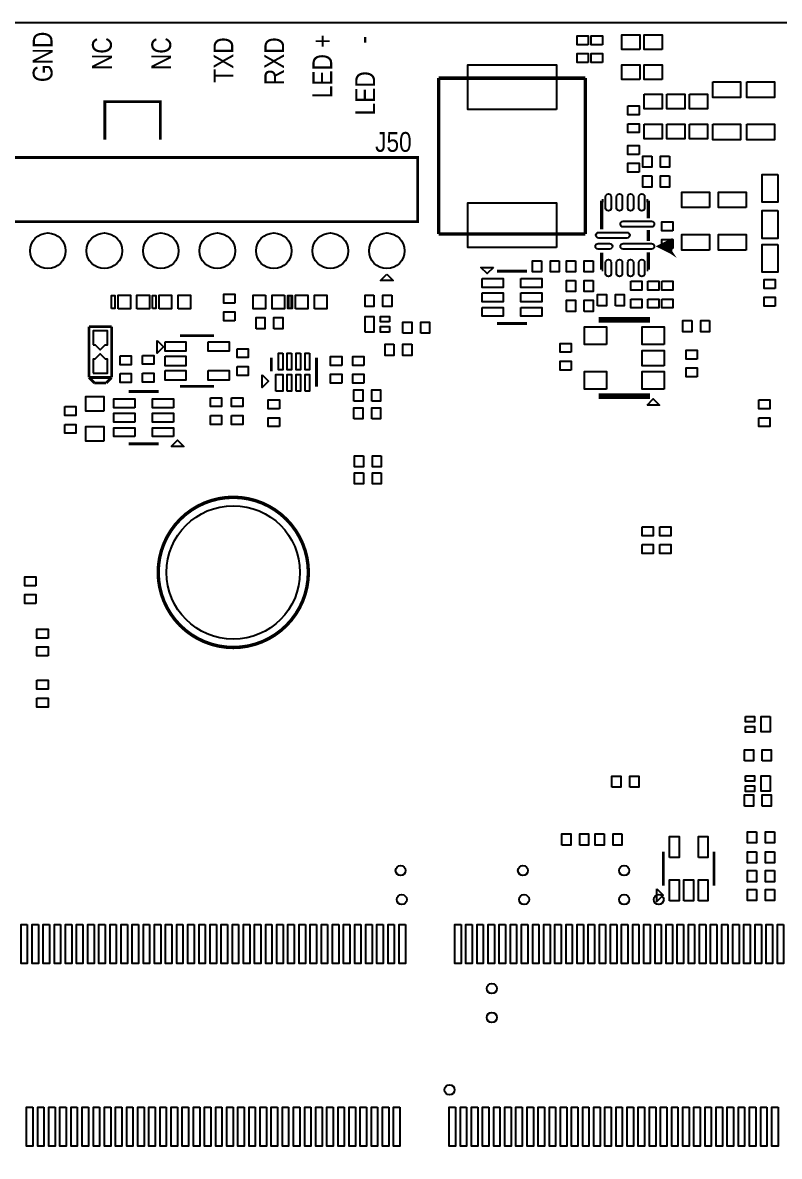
# Model space of a CAD drawing. Extents: x -9 to 101, y -22 to 138.
# Drawn here: x 29.3 to 63.3, y 11.1 to 62 of the extents above; entities that cross this region are included whole.
import ezdxf
from ezdxf.enums import TextEntityAlignment as Align

# ---------------------------------------------------------------- set-up
doc = ezdxf.new("R2010")
doc.units = 0
for name, color, linetype in [('BG_OUTLINE', 2, 'CONTINUOUS'), ('BG_SILKSCREEN_TOP', 1, 'CONTINUOUS'), ('PG_SILKSCREEN_TOP', 3, 'CONTINUOUS'), ('PIN_TOP', 4, 'CONTINUOUS'), ('RD_SILKSCREEN_TOP', 5, 'CONTINUOUS')]:
    doc.layers.add(name, color=color, linetype=linetype)

msp = doc.modelspace()

# ---------------------------------------------------------------- linework, layer by layer
at = {"layer": 'BG_OUTLINE'}
msp.add_lwpolyline([(95.99991, 61.399903, 0.414355), (95.400012, 62.000105), (-3.399892, 62.000105, 0.414346), (-4.000094, 61.399903), (-4.000094, -16.400094, 0.414234), (-3.399892, -16.999991), (95.400012, -16.999991, 0.414211), (95.99991, -16.400094)], format="xyb", close=True, dxfattribs=at)
at = {"layer": 'PG_SILKSCREEN_TOP'}
for points, const_width in [([(48.008032, 59.50712), (54.607968, 59.50712)], 0.1524), ([(48.008032, 52.50688), (48.008032, 59.50712)], 0.1524), ([(54.607968, 59.50712), (54.607968, 52.50688)], 0.1524), ([(35.499904, 56.749899), (35.499904, 58.449896), (33.000112, 58.449896), (33.000112, 56.749899)], 0.127), ([(55.42501, 54.00101), (55.337989, 54.00101)], 0.1524), ([(55.337989, 54.00101), (55.337989, 52.711198)], 0.1524), ([(57.438011, 54.00101), (57.346698, 54.00101)], 0.1524), ([(57.438011, 54.00101), (57.438011, 53.202992)], 0.1524), ([(54.607968, 52.50688), (48.008032, 52.50688)], 0.1524), ([(57.438011, 52.679295), (57.438011, 52.196594)], 0.1524), ([(58.438009, 51.700989), (58.438009, 52.200988), (57.93801, 51.951001), (58.438009, 51.700989), (58.338009, 52.100988), (58.138009, 51.900988), (58.438009, 51.700989), (58.238009, 52.000988)], 0.1524), ([(55.337989, 51.668401), (55.337989, 50.90099)], 0.1524), ([(57.438011, 51.677494), (57.438011, 50.90099)], 0.1524), ([(55.411599, 50.90099), (55.337989, 50.90099)], 0.1524), ([(57.438011, 50.90099), (57.360591, 50.90099)], 0.1524), ([(51.983107, 50.832004), (50.633097, 50.832004)], 0.129997), ([(32.291909, 48.343007), (32.291909, 46.057007)], 0.127), ([(33.307909, 48.343007), (32.291909, 48.343007)], 0.127), ([(33.307909, 46.057007), (33.307909, 48.343007)], 0.127), ([(50.633097, 48.481996), (51.983107, 48.481996)], 0.129997), ([(55.20149, 48.64481), (57.51129, 48.64481)], 0.254), ([(36.385906, 47.937903), (37.913996, 47.937903)], 0.127), ([(40.484908, 46.950097), (40.484908, 46.330108)], 0.124993), ([(42.514901, 45.650099), (42.514901, 46.950097)], 0.124993), ([(32.529907, 45.810119), (32.289902, 46.049895)], 0.127), ([(32.291909, 46.057007), (33.307909, 46.057007)], 0.127), ([(33.060005, 45.810119), (32.529907, 45.810119)], 0.127), ([(33.30001, 46.049895), (33.060005, 45.810119)], 0.127), ([(35.424999, 45.425106), (34.074989, 45.425106)], 0.129997), ([(37.913996, 45.662088), (36.385906, 45.662088)], 0.127), ([(55.20149, 45.216801), (57.51129, 45.216801)], 0.254), ([(34.074989, 43.075098), (35.424999, 43.075098)], 0.129997), ([(58.112, 23.224211), (58.112, 24.7523)], 0.127), ([(60.38789, 24.7523), (60.38789, 23.224211)], 0.127)]:
    msp.add_lwpolyline(points, dxfattribs=dict(at, const_width=const_width))
at = {"layer": 'PG_SILKSCREEN_TOP', "const_width": 0.129997}
msp.add_lwpolyline([(47.065108, 53.060092), (16.354908, 53.060092), (16.354908, 55.939893), (47.065108, 55.939893)], close=True, dxfattribs=at)
at = {"layer": 'PG_SILKSCREEN_TOP'}
for points in [[(50.469013, 51.006019), (50.186107, 50.723013), (49.903101, 51.006019)], [(45.679995, 50.695098), (45.963002, 50.412091), (45.39709, 50.412091)], [(33.295006, 49.157103), (33.295006, 49.743106), (33.445094, 49.743106), (33.445094, 49.157103)], [(35.145091, 49.157103), (35.145091, 49.743106), (35.295002, 49.743106), (35.295002, 49.157103)], [(41.380004, 49.743106), (41.380004, 49.157204), (41.230118, 49.157204), (41.230118, 49.743106)], [(41.270098, 49.157103), (41.270098, 49.743106), (41.419907, 49.743106), (41.419907, 49.157103)], [(35.35901, 47.722993), (35.64189, 47.440088), (35.35901, 47.157107)], [(40.078, 46.173111), (40.361006, 45.889901), (40.078, 45.606894)], [(57.375044, 44.816497), (57.658051, 45.099503), (57.940956, 44.816497)], [(35.988904, 42.951095), (36.272089, 43.234102), (36.555096, 42.951095)], [(57.818909, 23.076103), (58.10189, 22.793198), (57.818909, 22.510191)]]:
    msp.add_lwpolyline(points, close=True, dxfattribs=at)
at = {"layer": 'PG_SILKSCREEN_TOP', "const_width": 0.1524}
msp.add_lwpolyline([(42.150995, 37.300103, 1), (35.400996, 37.300103, 1)], format="xyb", close=True, dxfattribs=at)
at = {"layer": 'PIN_TOP'}
for points in [[(54.73305, 61.0076), (54.23295, 61.0076), (54.23295, 61.407599), (54.73305, 61.407599)], [(55.36805, 61.0076), (54.86795, 61.0076), (54.86795, 61.407599), (55.36805, 61.407599)], [(57.047003, 60.801898), (56.236997, 60.801898), (56.236997, 61.451909), (57.047003, 61.451909)], [(58.063003, 60.801898), (57.252997, 60.801898), (57.252997, 61.451909), (58.063003, 61.451909)], [(53.3019, 58.10377), (49.3141, 58.10377), (49.3141, 60.11037), (53.3019, 60.11037)], [(54.73305, 60.207601), (54.23295, 60.207601), (54.23295, 60.6076), (54.73305, 60.6076)], [(55.36805, 60.207601), (54.86795, 60.207601), (54.86795, 60.6076), (55.36805, 60.6076)], [(57.047003, 59.452091), (56.236997, 59.452091), (56.236997, 60.102102), (57.047003, 60.102102)], [(58.063003, 59.452091), (57.252997, 59.452091), (57.252997, 60.102102), (58.063003, 60.102102)], [(60.335046, 59.340991), (61.584954, 59.340991), (61.584954, 58.640993), (60.335046, 58.640993)], [(61.858893, 59.340991), (63.108802, 59.340991), (63.108802, 58.640993), (61.858893, 58.640993)], [(57.252997, 58.784909), (58.063003, 58.784909), (58.063003, 58.134898), (57.252997, 58.134898)], [(58.268997, 58.784909), (59.079003, 58.784909), (59.079003, 58.134898), (58.268997, 58.134898)], [(59.284997, 58.784909), (60.095003, 58.784909), (60.095003, 58.134898), (59.284997, 58.134898)], [(56.51895, 58.257999), (57.01905, 58.257999), (57.01905, 57.858), (56.51895, 57.858)], [(56.51895, 57.458), (57.01905, 57.458), (57.01905, 57.058001), (56.51895, 57.058001)], [(57.252997, 57.435102), (58.063003, 57.435102), (58.063003, 56.785091), (57.252997, 56.785091)], [(58.268997, 57.435102), (59.079003, 57.435102), (59.079003, 56.785091), (58.268997, 56.785091)], [(59.284997, 57.435102), (60.095003, 57.435102), (60.095003, 56.785091), (59.284997, 56.785091)], [(60.335046, 57.437007), (61.584954, 57.437007), (61.584954, 56.737009), (60.335046, 56.737009)], [(61.858893, 57.437007), (63.108802, 57.437007), (63.108802, 56.737009), (61.858893, 56.737009)], [(57.01905, 56.08), (56.51895, 56.08), (56.51895, 56.479999), (57.01905, 56.479999)], [(57.01905, 55.280001), (56.51895, 55.280001), (56.51895, 55.68), (57.01905, 55.68)], [(57.585127, 56.003279), (57.585127, 55.503178), (57.185128, 55.503178), (57.185128, 56.003279)], [(58.385126, 56.003279), (58.385126, 55.503178), (57.985127, 55.503178), (57.985127, 56.003279)], [(57.585, 55.11405), (57.585, 54.61395), (57.185001, 54.61395), (57.185001, 55.11405)], [(58.384999, 55.11405), (58.384999, 54.61395), (57.985, 54.61395), (57.985, 55.11405)], [(63.253607, 55.184154), (63.253607, 53.934246), (62.553609, 53.934246), (62.553609, 55.184154)], [(60.187954, 53.687993), (58.938046, 53.687993), (58.938046, 54.387991), (60.187954, 54.387991)], [(61.838954, 53.687993), (60.589046, 53.687993), (60.589046, 54.387991), (61.838954, 54.387991)], [(53.3019, 51.90363), (49.3141, 51.90363), (49.3141, 53.91023), (53.3019, 53.91023)], [(63.253607, 53.558554), (63.253607, 52.308646), (62.553609, 52.308646), (62.553609, 53.558554)], [(58.54305, 52.651), (58.04295, 52.651), (58.04295, 53.050999), (58.54305, 53.050999)], [(60.187954, 51.784009), (58.938046, 51.784009), (58.938046, 52.484007), (60.187954, 52.484007)], [(61.838954, 51.784009), (60.589046, 51.784009), (60.589046, 52.484007), (61.838954, 52.484007)], [(58.54305, 51.851001), (58.04295, 51.851001), (58.04295, 52.251), (58.54305, 52.251)], [(63.253607, 52.034554), (63.253607, 50.784646), (62.553609, 50.784646), (62.553609, 52.034554)], [(52.632, 51.30405), (52.632, 50.80395), (52.232001, 50.80395), (52.232001, 51.30405)], [(53.431999, 51.30405), (53.431999, 50.80395), (53.032, 50.80395), (53.032, 51.30405)], [(54.156, 51.30405), (54.156, 50.80395), (53.756001, 50.80395), (53.756001, 51.30405)], [(54.955999, 51.30405), (54.955999, 50.80395), (54.556, 50.80395), (54.556, 51.30405)], [(49.963095, 50.507011), (50.913106, 50.507011), (50.913106, 50.107012), (49.963095, 50.107012)], [(51.702894, 50.507011), (52.652905, 50.507011), (52.652905, 50.107012), (51.702894, 50.107012)], [(63.140603, 50.060301), (62.640502, 50.060301), (62.640502, 50.4603), (63.140603, 50.4603)], [(54.156, 50.41505), (54.156, 49.91495), (53.756001, 49.91495), (53.756001, 50.41505)], [(54.955999, 50.41505), (54.955999, 49.91495), (54.556, 49.91495), (54.556, 50.41505)], [(56.64595, 50.383999), (57.14605, 50.383999), (57.14605, 49.984), (56.64595, 49.984)], [(57.40795, 50.383999), (57.90805, 50.383999), (57.90805, 49.984), (57.40795, 49.984)], [(58.04295, 50.383999), (58.54305, 50.383999), (58.54305, 49.984), (58.04295, 49.984)], [(33.595056, 49.144936), (33.595056, 49.755044), (34.155151, 49.755044), (34.155151, 49.144936)], [(34.444838, 49.144936), (34.444838, 49.755044), (35.004934, 49.755044), (35.004934, 49.144936)], [(35.444938, 49.144936), (35.444938, 49.755044), (36.005033, 49.755044), (36.005033, 49.144936)], [(36.29472, 49.144936), (36.29472, 49.755044), (36.854816, 49.755044), (36.854816, 49.144936)], [(38.850049, 49.400003), (38.349949, 49.400003), (38.349949, 49.800002), (38.850049, 49.800002)], [(40.230158, 49.755044), (40.230158, 49.144936), (39.670063, 49.144936), (39.670063, 49.755044)], [(41.079941, 49.755044), (41.079941, 49.144936), (40.519845, 49.144936), (40.519845, 49.755044)], [(41.569945, 49.144936), (41.569945, 49.755044), (42.13004, 49.755044), (42.13004, 49.144936)], [(42.419727, 49.144936), (42.419727, 49.755044), (42.979823, 49.755044), (42.979823, 49.144936)], [(45.100011, 49.750053), (45.100011, 49.249952), (44.700012, 49.249952), (44.700012, 49.750053)], [(45.90001, 49.750053), (45.90001, 49.249952), (45.500011, 49.249952), (45.500011, 49.750053)], [(49.963095, 49.857), (50.913106, 49.857), (50.913106, 49.457), (49.963095, 49.457)], [(51.702894, 49.857), (52.652905, 49.857), (52.652905, 49.457), (51.702894, 49.457)], [(53.756001, 49.025937), (53.756001, 49.526038), (54.156, 49.526038), (54.156, 49.025937)], [(54.556, 49.025937), (54.556, 49.526038), (54.955999, 49.526038), (54.955999, 49.025937)], [(55.153001, 49.279937), (55.153001, 49.780038), (55.553, 49.780038), (55.553, 49.279937)], [(55.953, 49.279937), (55.953, 49.780038), (56.352999, 49.780038), (56.352999, 49.279937)], [(56.64595, 49.584), (57.14605, 49.584), (57.14605, 49.184001), (56.64595, 49.184001)], [(57.40795, 49.584), (57.90805, 49.584), (57.90805, 49.184001), (57.40795, 49.184001)], [(58.04295, 49.584), (58.54305, 49.584), (58.54305, 49.184001), (58.04295, 49.184001)], [(63.140603, 49.260303), (62.640502, 49.260303), (62.640502, 49.660302), (63.140603, 49.660302)], [(38.850049, 48.600004), (38.349949, 48.600004), (38.349949, 49.000004), (38.850049, 49.000004)], [(49.963095, 49.206988), (50.913106, 49.206988), (50.913106, 48.806989), (49.963095, 48.806989)], [(51.702894, 49.206988), (52.652905, 49.206988), (52.652905, 48.806989), (51.702894, 48.806989)], [(39.800098, 48.249942), (39.800098, 48.750042), (40.200097, 48.750042), (40.200097, 48.249942)], [(40.600097, 48.249942), (40.600097, 48.750042), (41.000096, 48.750042), (41.000096, 48.249942)], [(44.699987, 48.09998), (44.699987, 48.799979), (45.099986, 48.799979), (45.099986, 48.09998)], [(45.80001, 48.552138), (45.400011, 48.552138), (45.400011, 48.802049), (45.80001, 48.802049)], [(46.400009, 48.050044), (46.400009, 48.550144), (46.800008, 48.550144), (46.800008, 48.050044)], [(47.200007, 48.050044), (47.200007, 48.550144), (47.600006, 48.550144), (47.600006, 48.050044)], [(59.3884, 48.61165), (59.3884, 48.11155), (58.988401, 48.11155), (58.988401, 48.61165)], [(60.188399, 48.61165), (60.188399, 48.11155), (59.7884, 48.11155), (59.7884, 48.61165)], [(32.47992, 47.520987), (32.56882, 47.520987), (32.572808, 47.520987), (32.795921, 47.298), (33.019924, 47.520987), (33.048829, 47.520987), (33.116926, 47.520987), (33.116926, 48.157994), (32.47992, 48.157994)], [(45.80001, 48.097935), (45.400011, 48.097935), (45.400011, 48.347846), (45.80001, 48.347846)], [(55.561509, 47.538843), (54.561511, 47.538843), (54.561511, 48.328732), (55.561509, 48.328732)], [(58.151293, 47.538843), (57.151295, 47.538843), (57.151295, 48.328732), (58.151293, 48.328732)], [(35.709835, 47.665018), (36.649939, 47.665018), (36.649939, 47.235021), (35.709835, 47.235021)], [(37.649836, 47.665018), (38.589941, 47.665018), (38.589941, 47.235021), (37.649836, 47.235021)], [(45.999908, 47.550159), (45.999908, 47.050058), (45.599909, 47.050058), (45.599909, 47.550159)], [(46.799906, 47.550159), (46.799906, 47.050058), (46.399907, 47.050058), (46.399907, 47.550159)], [(53.97105, 47.19), (53.47095, 47.19), (53.47095, 47.589999), (53.97105, 47.589999)], [(32.480885, 46.249006), (33.116901, 46.249006), (33.116901, 46.883015), (33.032802, 46.883015), (33.028001, 46.883015), (32.792797, 47.118219), (32.557898, 46.883015), (32.553783, 46.883015), (32.480885, 46.883015)], [(33.68435, 47.031199), (34.18445, 47.031199), (34.18445, 46.6312), (33.68435, 46.6312)], [(34.699943, 47.049995), (35.200044, 47.049995), (35.200044, 46.649996), (34.699943, 46.649996)], [(35.709835, 47.015006), (36.649939, 47.015006), (36.649939, 46.58501), (35.709835, 46.58501)], [(38.949948, 47.349893), (39.450048, 47.349893), (39.450048, 46.949893), (38.949948, 46.949893)], [(40.998038, 47.153157), (40.998038, 46.403069), (40.80195, 46.403069), (40.80195, 47.153157)], [(41.398038, 47.153157), (41.398038, 46.403069), (41.20195, 46.403069), (41.20195, 47.153157)], [(41.797834, 47.153157), (41.797834, 46.403069), (41.601746, 46.403069), (41.601746, 47.153157)], [(42.197833, 47.153157), (42.197833, 46.403069), (42.001745, 46.403069), (42.001745, 47.153157)], [(43.650141, 46.599907), (43.150041, 46.599907), (43.150041, 46.999906), (43.650141, 46.999906)], [(44.650139, 46.599907), (44.150039, 46.599907), (44.150039, 46.999906), (44.650139, 46.999906)], [(58.14634, 46.585746), (57.156248, 46.585746), (57.156248, 47.275839), (58.14634, 47.275839)], [(59.63525, 46.8852), (59.13515, 46.8852), (59.13515, 47.285199), (59.63525, 47.285199)], [(35.709835, 46.364995), (36.649939, 46.364995), (36.649939, 45.934998), (35.709835, 45.934998)], [(37.649836, 46.364995), (38.589941, 46.364995), (38.589941, 45.934998), (37.649836, 45.934998)], [(38.949948, 46.549894), (39.450048, 46.549894), (39.450048, 46.149895), (38.949948, 46.149895)], [(53.97105, 46.390001), (53.47095, 46.390001), (53.47095, 46.79), (53.97105, 46.79)], [(59.63525, 46.085201), (59.13515, 46.085201), (59.13515, 46.4852), (59.63525, 46.4852)], [(33.68435, 46.2312), (34.18445, 46.2312), (34.18445, 45.831201), (33.68435, 45.831201)], [(34.699943, 46.249996), (35.200044, 46.249996), (35.200044, 45.849997), (34.699943, 45.849997)], [(40.689733, 45.447052), (40.689733, 46.197139), (40.997835, 46.197139), (40.997835, 45.447052)], [(41.20195, 45.447052), (41.20195, 46.197139), (41.398038, 46.197139), (41.398038, 45.447052)], [(41.601746, 45.447052), (41.601746, 46.197139), (41.797834, 46.197139), (41.797834, 45.447052)], [(42.001745, 45.447052), (42.001745, 46.197139), (42.197833, 46.197139), (42.197833, 45.447052)], [(43.650141, 45.799908), (43.150041, 45.799908), (43.150041, 46.199908), (43.650141, 46.199908)], [(44.650139, 45.799908), (44.150039, 45.799908), (44.150039, 46.199908), (44.650139, 46.199908)], [(55.561509, 45.532853), (54.561511, 45.532853), (54.561511, 46.322742), (55.561509, 46.322742)], [(58.151293, 45.532853), (57.151295, 45.532853), (57.151295, 46.322742), (58.151293, 46.322742)], [(44.199912, 45.000037), (44.199912, 45.500138), (44.599911, 45.500138), (44.599911, 45.000037)], [(44.99991, 45.000037), (44.99991, 45.500138), (45.399909, 45.500138), (45.399909, 45.000037)], [(32.955001, 44.549885), (32.144995, 44.549885), (32.144995, 45.199897), (32.955001, 45.199897)], [(34.354999, 44.700114), (33.404988, 44.700114), (33.404988, 45.100113), (34.354999, 45.100113)], [(36.094797, 44.700114), (35.144786, 44.700114), (35.144786, 45.100113), (36.094797, 45.100113)], [(37.750051, 45.149999), (38.250152, 45.149999), (38.250152, 44.749999), (37.750051, 44.749999)], [(38.699961, 45.149999), (39.200061, 45.149999), (39.200061, 44.749999), (38.699961, 44.749999)], [(40.850045, 44.65), (40.349945, 44.65), (40.349945, 45.049999), (40.850045, 45.049999)], [(62.399939, 45.049999), (62.900039, 45.049999), (62.900039, 44.65), (62.399939, 44.65)], [(31.199849, 44.749999), (31.699949, 44.749999), (31.699949, 44.35), (31.199849, 44.35)], [(34.354999, 44.050102), (33.404988, 44.050102), (33.404988, 44.450102), (34.354999, 44.450102)], [(36.094797, 44.050102), (35.144786, 44.050102), (35.144786, 44.450102), (36.094797, 44.450102)], [(37.750051, 44.35), (38.250152, 44.35), (38.250152, 43.950001), (37.750051, 43.950001)], [(38.699961, 44.35), (39.200061, 44.35), (39.200061, 43.950001), (38.699961, 43.950001)], [(44.199912, 44.199937), (44.199912, 44.700038), (44.599911, 44.700038), (44.599911, 44.199937)], [(44.99991, 44.199937), (44.99991, 44.700038), (45.399909, 44.700038), (45.399909, 44.199937)], [(31.199849, 43.950001), (31.699949, 43.950001), (31.699949, 43.550002), (31.199849, 43.550002)], [(32.955001, 43.200079), (32.144995, 43.200079), (32.144995, 43.85009), (32.955001, 43.85009)], [(40.850045, 43.850001), (40.349945, 43.850001), (40.349945, 44.25), (40.850045, 44.25)], [(62.399939, 44.25), (62.900039, 44.25), (62.900039, 43.850001), (62.399939, 43.850001)], [(34.354999, 43.400091), (33.404988, 43.400091), (33.404988, 43.80009), (34.354999, 43.80009)], [(36.094797, 43.400091), (35.144786, 43.400091), (35.144786, 43.80009), (36.094797, 43.80009)], [(44.631051, 42.541203), (44.631051, 42.041102), (44.231052, 42.041102), (44.231052, 42.541203)], [(45.43105, 42.541203), (45.43105, 42.041102), (45.03105, 42.041102), (45.03105, 42.541203)], [(44.63095, 41.778898), (44.63095, 41.278797), (44.23095, 41.278797), (44.23095, 41.778898)], [(45.430948, 41.778898), (45.430948, 41.278797), (45.030949, 41.278797), (45.030949, 41.778898)], [(57.150038, 39.35001), (57.650139, 39.35001), (57.650139, 38.950011), (57.150038, 38.950011)], [(57.949859, 39.35001), (58.449959, 39.35001), (58.449959, 38.950011), (57.949859, 38.950011)], [(57.150038, 38.550012), (57.650139, 38.550012), (57.650139, 38.150013), (57.150038, 38.150013)], [(57.949859, 38.550012), (58.449959, 38.550012), (58.449959, 38.150013), (57.949859, 38.150013)], [(29.900156, 36.700003), (29.400056, 36.700003), (29.400056, 37.100002), (29.900156, 37.100002)], [(29.900156, 35.900004), (29.400056, 35.900004), (29.400056, 36.300004), (29.900156, 36.300004)], [(30.450041, 34.349995), (29.94994, 34.349995), (29.94994, 34.749994), (30.450041, 34.749994)], [(30.450041, 33.549996), (29.94994, 33.549996), (29.94994, 33.949996), (30.450041, 33.949996)], [(29.94994, 32.449999), (30.450041, 32.449999), (30.450041, 32.049999), (29.94994, 32.049999)], [(29.94994, 31.65), (30.450041, 31.65), (30.450041, 31.250001), (29.94994, 31.250001)], [(61.807166, 30.832107), (62.207165, 30.832107), (62.207165, 30.582197), (61.807166, 30.582197)], [(62.907189, 30.83005), (62.907189, 30.130052), (62.50719, 30.130052), (62.50719, 30.83005)], [(61.807166, 30.377905), (62.207165, 30.377905), (62.207165, 30.127994), (61.807166, 30.127994)], [(61.757052, 28.832886), (61.757052, 29.332987), (62.157051, 29.332987), (62.157051, 28.832886)], [(62.55705, 28.832886), (62.55705, 29.332987), (62.95705, 29.332987), (62.95705, 28.832886)], [(55.800092, 27.650034), (55.800092, 28.150134), (56.200091, 28.150134), (56.200091, 27.650034)], [(56.60009, 27.650034), (56.60009, 28.150134), (57.000089, 28.150134), (57.000089, 27.650034)], [(61.806836, 28.165006), (62.206835, 28.165006), (62.206835, 27.915095), (61.806836, 27.915095)], [(62.906859, 28.162948), (62.906859, 27.46295), (62.50686, 27.46295), (62.50686, 28.162948)], [(61.806836, 27.710803), (62.206835, 27.710803), (62.206835, 27.460893), (61.806836, 27.460893)], [(61.756874, 26.800886), (61.756874, 27.300987), (62.156873, 27.300987), (62.156873, 26.800886)], [(62.556873, 26.800886), (62.556873, 27.300987), (62.956872, 27.300987), (62.956872, 26.800886)], [(53.549906, 25.049836), (53.549906, 25.549936), (53.949905, 25.549936), (53.949905, 25.049836)], [(54.349904, 25.049836), (54.349904, 25.549936), (54.749903, 25.549936), (54.749903, 25.049836)], [(55.450003, 25.549949), (55.450003, 25.049848), (55.050004, 25.049848), (55.050004, 25.549949)], [(56.250002, 25.549949), (56.250002, 25.049848), (55.850003, 25.049848), (55.850003, 25.549949)], [(62.299901, 25.65005), (62.299901, 25.14995), (61.899902, 25.14995), (61.899902, 25.65005)], [(63.099899, 25.65005), (63.099899, 25.14995), (62.6999, 25.14995), (62.6999, 25.65005)], [(58.384973, 24.48814), (58.384973, 25.428245), (58.81497, 25.428245), (58.81497, 24.48814)], [(59.684996, 24.48814), (59.684996, 25.428245), (60.114993, 25.428245), (60.114993, 24.48814)], [(62.299901, 24.750052), (62.299901, 24.249951), (61.899902, 24.249951), (61.899902, 24.750052)], [(63.099899, 24.750052), (63.099899, 24.249951), (62.6999, 24.249951), (62.6999, 24.750052)], [(58.384973, 22.548139), (58.384973, 23.488244), (58.81497, 23.488244), (58.81497, 22.548139)], [(59.034985, 22.548139), (59.034985, 23.488244), (59.464981, 23.488244), (59.464981, 22.548139)], [(59.684996, 22.548139), (59.684996, 23.488244), (60.114993, 23.488244), (60.114993, 22.548139)], [(62.299901, 23.899939), (62.299901, 23.399839), (61.899902, 23.399839), (61.899902, 23.899939)], [(63.099899, 23.899939), (63.099899, 23.399839), (62.6999, 23.399839), (62.6999, 23.899939)], [(62.299901, 23.050055), (62.299901, 22.549955), (61.899902, 22.549955), (61.899902, 23.050055)], [(63.099899, 23.050055), (63.099899, 22.549955), (62.6999, 22.549955), (62.6999, 23.050055)], [(29.514952, 21.474938), (29.514952, 19.724827), (29.235044, 19.724827), (29.235044, 21.474938)], [(30.015155, 21.474938), (30.015155, 19.724827), (29.735247, 19.724827), (29.735247, 21.474938)], [(30.51495, 21.474938), (30.51495, 19.724827), (30.235042, 19.724827), (30.235042, 21.474938)], [(31.015153, 21.474938), (31.015153, 19.724827), (30.735245, 19.724827), (30.735245, 21.474938)], [(31.514948, 21.474938), (31.514948, 19.724827), (31.23504, 19.724827), (31.23504, 21.474938)], [(32.015151, 21.474938), (32.015151, 19.724827), (31.735243, 19.724827), (31.735243, 21.474938)], [(32.514946, 21.474938), (32.514946, 19.724827), (32.235038, 19.724827), (32.235038, 21.474938)], [(33.015149, 21.474938), (33.015149, 19.724827), (32.735241, 19.724827), (32.735241, 21.474938)], [(33.514944, 21.474938), (33.514944, 19.724827), (33.235036, 19.724827), (33.235036, 21.474938)], [(34.015147, 21.474938), (34.015147, 19.724827), (33.735239, 19.724827), (33.735239, 21.474938)], [(34.514942, 21.474938), (34.514942, 19.724827), (34.235034, 19.724827), (34.235034, 21.474938)], [(35.015043, 21.474938), (35.015043, 19.724827), (34.735135, 19.724827), (34.735135, 21.474938)], [(35.51494, 21.474938), (35.51494, 19.724827), (35.235032, 19.724827), (35.235032, 21.474938)], [(36.015041, 21.474938), (36.015041, 19.724827), (35.735133, 19.724827), (35.735133, 21.474938)], [(36.514938, 21.474938), (36.514938, 19.724827), (36.23503, 19.724827), (36.23503, 21.474938)], [(37.015039, 21.474938), (37.015039, 19.724827), (36.735131, 19.724827), (36.735131, 21.474938)], [(37.514936, 21.474938), (37.514936, 19.724827), (37.235028, 19.724827), (37.235028, 21.474938)], [(38.015037, 21.474938), (38.015037, 19.724827), (37.735129, 19.724827), (37.735129, 21.474938)], [(38.514934, 21.474938), (38.514934, 19.724827), (38.235026, 19.724827), (38.235026, 21.474938)], [(39.015035, 21.474938), (39.015035, 19.724827), (38.735127, 19.724827), (38.735127, 21.474938)], [(39.514932, 21.474938), (39.514932, 19.724827), (39.235024, 19.724827), (39.235024, 21.474938)], [(40.015033, 21.474938), (40.015033, 19.724827), (39.735125, 19.724827), (39.735125, 21.474938)], [(40.514956, 21.474938), (40.514956, 19.724827), (40.235048, 19.724827), (40.235048, 21.474938)], [(41.015056, 21.474938), (41.015056, 19.724827), (40.735148, 19.724827), (40.735148, 21.474938)], [(41.514954, 21.474938), (41.514954, 19.724827), (41.235046, 19.724827), (41.235046, 21.474938)], [(42.015054, 21.474938), (42.015054, 19.724827), (41.735146, 19.724827), (41.735146, 21.474938)], [(42.514952, 21.474938), (42.514952, 19.724827), (42.235044, 19.724827), (42.235044, 21.474938)], [(43.015052, 21.474938), (43.015052, 19.724827), (42.735144, 19.724827), (42.735144, 21.474938)], [(43.51495, 21.474938), (43.51495, 19.724827), (43.235042, 19.724827), (43.235042, 21.474938)], [(44.01505, 21.474938), (44.01505, 19.724827), (43.735142, 19.724827), (43.735142, 21.474938)], [(44.514948, 21.474938), (44.514948, 19.724827), (44.23504, 19.724827), (44.23504, 21.474938)], [(45.015048, 21.474938), (45.015048, 19.724827), (44.73514, 19.724827), (44.73514, 21.474938)], [(45.514946, 21.474938), (45.514946, 19.724827), (45.235038, 19.724827), (45.235038, 21.474938)], [(46.015046, 21.474938), (46.015046, 19.724827), (45.735138, 19.724827), (45.735138, 21.474938)], [(46.514944, 21.474938), (46.514944, 19.724827), (46.235036, 19.724827), (46.235036, 21.474938)], [(49.01504, 21.474938), (49.01504, 19.724827), (48.735132, 19.724827), (48.735132, 21.474938)], [(49.514938, 21.474938), (49.514938, 19.724827), (49.23503, 19.724827), (49.23503, 21.474938)], [(50.015038, 21.474938), (50.015038, 19.724827), (49.73513, 19.724827), (49.73513, 21.474938)], [(50.514936, 21.474938), (50.514936, 19.724827), (50.235028, 19.724827), (50.235028, 21.474938)], [(51.015036, 21.474938), (51.015036, 19.724827), (50.735128, 19.724827), (50.735128, 21.474938)], [(51.514934, 21.474938), (51.514934, 19.724827), (51.235026, 19.724827), (51.235026, 21.474938)], [(52.015034, 21.474938), (52.015034, 19.724827), (51.735126, 19.724827), (51.735126, 21.474938)], [(52.514932, 21.474938), (52.514932, 19.724827), (52.235024, 19.724827), (52.235024, 21.474938)], [(53.015032, 21.474938), (53.015032, 19.724827), (52.735124, 19.724827), (52.735124, 21.474938)], [(53.514955, 21.474938), (53.514955, 19.724827), (53.235047, 19.724827), (53.235047, 21.474938)], [(54.015056, 21.474938), (54.015056, 19.724827), (53.735148, 19.724827), (53.735148, 21.474938)], [(54.514953, 21.474938), (54.514953, 19.724827), (54.235045, 19.724827), (54.235045, 21.474938)], [(55.015054, 21.474938), (55.015054, 19.724827), (54.735146, 19.724827), (54.735146, 21.474938)], [(55.514951, 21.474938), (55.514951, 19.724827), (55.235043, 19.724827), (55.235043, 21.474938)], [(56.015052, 21.474938), (56.015052, 19.724827), (55.735144, 19.724827), (55.735144, 21.474938)], [(56.514949, 21.474938), (56.514949, 19.724827), (56.235041, 19.724827), (56.235041, 21.474938)], [(57.01505, 21.474938), (57.01505, 19.724827), (56.735142, 19.724827), (56.735142, 21.474938)], [(57.514947, 21.474938), (57.514947, 19.724827), (57.235039, 19.724827), (57.235039, 21.474938)], [(58.015048, 21.474938), (58.015048, 19.724827), (57.73514, 19.724827), (57.73514, 21.474938)], [(58.514945, 21.474938), (58.514945, 19.724827), (58.235037, 19.724827), (58.235037, 21.474938)], [(59.015046, 21.474938), (59.015046, 19.724827), (58.735138, 19.724827), (58.735138, 21.474938)], [(59.514943, 21.474938), (59.514943, 19.724827), (59.235035, 19.724827), (59.235035, 21.474938)], [(60.015044, 21.474938), (60.015044, 19.724827), (59.735136, 19.724827), (59.735136, 21.474938)], [(60.515144, 21.474938), (60.515144, 19.724827), (60.235236, 19.724827), (60.235236, 21.474938)], [(61.015042, 21.474938), (61.015042, 19.724827), (60.735134, 19.724827), (60.735134, 21.474938)], [(61.515142, 21.474938), (61.515142, 19.724827), (61.235234, 19.724827), (61.235234, 21.474938)], [(62.01504, 21.474938), (62.01504, 19.724827), (61.735132, 19.724827), (61.735132, 21.474938)], [(62.51514, 21.474938), (62.51514, 19.724827), (62.235232, 19.724827), (62.235232, 21.474938)], [(63.015038, 21.474938), (63.015038, 19.724827), (62.73513, 19.724827), (62.73513, 21.474938)], [(63.515138, 21.474938), (63.515138, 19.724827), (63.23523, 19.724827), (63.23523, 21.474938)], [(29.765142, 13.275056), (29.765142, 11.524945), (29.485234, 11.524945), (29.485234, 13.275056)], [(30.26504, 13.275056), (30.26504, 11.524945), (29.985132, 11.524945), (29.985132, 13.275056)], [(30.76514, 13.275056), (30.76514, 11.524945), (30.485232, 11.524945), (30.485232, 13.275056)], [(31.265038, 13.275056), (31.265038, 11.524945), (30.98513, 11.524945), (30.98513, 13.275056)], [(31.765138, 13.275056), (31.765138, 11.524945), (31.48523, 11.524945), (31.48523, 13.275056)], [(32.265036, 13.275056), (32.265036, 11.524945), (31.985128, 11.524945), (31.985128, 13.275056)], [(32.765136, 13.275056), (32.765136, 11.524945), (32.485228, 11.524945), (32.485228, 13.275056)], [(33.265034, 13.275056), (33.265034, 11.524945), (32.985126, 11.524945), (32.985126, 13.275056)], [(33.765134, 13.275056), (33.765134, 11.524945), (33.485226, 11.524945), (33.485226, 13.275056)], [(34.265032, 13.275056), (34.265032, 11.524945), (33.985124, 11.524945), (33.985124, 13.275056)], [(34.765132, 13.275056), (34.765132, 11.524945), (34.485224, 11.524945), (34.485224, 13.275056)], [(35.265055, 13.275056), (35.265055, 11.524945), (34.985147, 11.524945), (34.985147, 13.275056)], [(35.765156, 13.275056), (35.765156, 11.524945), (35.485248, 11.524945), (35.485248, 13.275056)], [(36.265053, 13.275056), (36.265053, 11.524945), (35.985145, 11.524945), (35.985145, 13.275056)], [(36.765154, 13.275056), (36.765154, 11.524945), (36.485246, 11.524945), (36.485246, 13.275056)], [(37.265051, 13.275056), (37.265051, 11.524945), (36.985143, 11.524945), (36.985143, 13.275056)], [(37.765152, 13.275056), (37.765152, 11.524945), (37.485244, 11.524945), (37.485244, 13.275056)], [(38.265049, 13.275056), (38.265049, 11.524945), (37.985141, 11.524945), (37.985141, 13.275056)], [(38.76515, 13.275056), (38.76515, 11.524945), (38.485242, 11.524945), (38.485242, 13.275056)], [(39.265047, 13.275056), (39.265047, 11.524945), (38.985139, 11.524945), (38.985139, 13.275056)], [(39.765148, 13.275056), (39.765148, 11.524945), (39.48524, 11.524945), (39.48524, 13.275056)], [(40.265045, 13.275056), (40.265045, 11.524945), (39.985137, 11.524945), (39.985137, 13.275056)], [(40.765146, 13.275056), (40.765146, 11.524945), (40.485238, 11.524945), (40.485238, 13.275056)], [(41.265043, 13.275056), (41.265043, 11.524945), (40.985135, 11.524945), (40.985135, 13.275056)], [(41.765144, 13.275056), (41.765144, 11.524945), (41.485236, 11.524945), (41.485236, 13.275056)], [(42.265041, 13.275056), (42.265041, 11.524945), (41.985133, 11.524945), (41.985133, 13.275056)], [(42.765142, 13.275056), (42.765142, 11.524945), (42.485234, 11.524945), (42.485234, 13.275056)], [(43.265039, 13.275056), (43.265039, 11.524945), (42.985131, 11.524945), (42.985131, 13.275056)], [(43.76514, 13.275056), (43.76514, 11.524945), (43.485232, 11.524945), (43.485232, 13.275056)], [(44.265037, 13.275056), (44.265037, 11.524945), (43.985129, 11.524945), (43.985129, 13.275056)], [(44.765138, 13.275056), (44.765138, 11.524945), (44.48523, 11.524945), (44.48523, 13.275056)], [(45.265035, 13.275056), (45.265035, 11.524945), (44.985127, 11.524945), (44.985127, 13.275056)], [(45.765136, 13.275056), (45.765136, 11.524945), (45.485228, 11.524945), (45.485228, 13.275056)], [(46.265033, 13.275056), (46.265033, 11.524945), (45.985125, 11.524945), (45.985125, 13.275056)], [(48.765155, 13.275056), (48.765155, 11.524945), (48.485247, 11.524945), (48.485247, 13.275056)], [(49.265053, 13.275056), (49.265053, 11.524945), (48.985145, 11.524945), (48.985145, 13.275056)], [(49.765153, 13.275056), (49.765153, 11.524945), (49.485245, 11.524945), (49.485245, 13.275056)], [(50.265051, 13.275056), (50.265051, 11.524945), (49.985143, 11.524945), (49.985143, 13.275056)], [(50.765151, 13.275056), (50.765151, 11.524945), (50.485243, 11.524945), (50.485243, 13.275056)], [(51.265049, 13.275056), (51.265049, 11.524945), (50.985141, 11.524945), (50.985141, 13.275056)], [(51.765149, 13.275056), (51.765149, 11.524945), (51.485241, 11.524945), (51.485241, 13.275056)], [(52.265047, 13.275056), (52.265047, 11.524945), (51.985139, 11.524945), (51.985139, 13.275056)], [(52.765147, 13.275056), (52.765147, 11.524945), (52.485239, 11.524945), (52.485239, 13.275056)], [(53.265045, 13.275056), (53.265045, 11.524945), (52.985137, 11.524945), (52.985137, 13.275056)], [(53.765145, 13.275056), (53.765145, 11.524945), (53.485237, 11.524945), (53.485237, 13.275056)], [(54.264941, 13.275056), (54.264941, 11.524945), (53.985033, 11.524945), (53.985033, 13.275056)], [(54.765143, 13.275056), (54.765143, 11.524945), (54.485235, 11.524945), (54.485235, 13.275056)], [(55.264939, 13.275056), (55.264939, 11.524945), (54.985031, 11.524945), (54.985031, 13.275056)], [(55.765141, 13.275056), (55.765141, 11.524945), (55.485233, 11.524945), (55.485233, 13.275056)], [(56.264937, 13.275056), (56.264937, 11.524945), (55.985029, 11.524945), (55.985029, 13.275056)], [(56.765139, 13.275056), (56.765139, 11.524945), (56.485231, 11.524945), (56.485231, 13.275056)], [(57.264935, 13.275056), (57.264935, 11.524945), (56.985027, 11.524945), (56.985027, 13.275056)], [(57.765137, 13.275056), (57.765137, 11.524945), (57.485229, 11.524945), (57.485229, 13.275056)], [(58.264933, 13.275056), (58.264933, 11.524945), (57.985025, 11.524945), (57.985025, 13.275056)], [(58.765135, 13.275056), (58.765135, 11.524945), (58.485227, 11.524945), (58.485227, 13.275056)], [(59.264956, 13.275056), (59.264956, 11.524945), (58.985048, 11.524945), (58.985048, 13.275056)], [(59.765133, 13.275056), (59.765133, 11.524945), (59.485225, 11.524945), (59.485225, 13.275056)], [(60.264954, 13.275056), (60.264954, 11.524945), (59.985046, 11.524945), (59.985046, 13.275056)], [(60.765131, 13.275056), (60.765131, 11.524945), (60.485223, 11.524945), (60.485223, 13.275056)], [(61.264952, 13.275056), (61.264952, 11.524945), (60.985044, 11.524945), (60.985044, 13.275056)], [(61.765155, 13.275056), (61.765155, 11.524945), (61.485247, 11.524945), (61.485247, 13.275056)], [(62.26495, 13.275056), (62.26495, 11.524945), (61.985042, 11.524945), (61.985042, 13.275056)], [(62.765153, 13.275056), (62.765153, 11.524945), (62.485245, 11.524945), (62.485245, 13.275056)], [(63.264948, 13.275056), (63.264948, 11.524945), (62.98504, 11.524945), (62.98504, 13.275056)]]:
    msp.add_lwpolyline(points, close=True, dxfattribs=at)
for points in [[(55.510989, 53.672003), (55.510989, 54.180003, -1), (55.764989, 54.180003), (55.764989, 53.672003, -1)], [(56.010988, 53.672003), (56.010988, 54.180003, -1), (56.264988, 54.180003), (56.264988, 53.672003, -1)], [(56.511012, 53.672003), (56.511012, 54.180003, -1), (56.765012, 54.180003), (56.765012, 53.672003, -1)], [(57.011011, 53.672003), (57.011011, 54.180003, -1), (57.265011, 54.180003), (57.265011, 53.672003, -1)], [(56.303012, 53.077999), (57.573012, 53.077999, -1), (57.573012, 52.823999), (56.303012, 52.823999, -1)], [(55.202988, 52.578), (56.472988, 52.578, -1), (56.472988, 52.324), (55.202988, 52.324, -1)], [(55.183989, 52.078001), (55.691989, 52.078001, -1), (55.691989, 51.824001), (55.183989, 51.824001, -1)], [(56.303012, 52.078001), (57.573012, 52.078001, -1), (57.573012, 51.824001), (56.303012, 51.824001, -1)], [(55.510989, 50.721997), (55.510989, 51.229997, -1), (55.764989, 51.229997), (55.764989, 50.721997, -1)], [(56.010988, 50.721997), (56.010988, 51.229997, -1), (56.264988, 51.229997), (56.264988, 50.721997, -1)], [(56.511012, 50.721997), (56.511012, 51.229997, -1), (56.765012, 51.229997), (56.765012, 50.721997, -1)], [(57.011011, 50.721997), (57.011011, 51.229997, -1), (57.265011, 51.229997), (57.265011, 50.721997, -1)]]:
    msp.add_lwpolyline(points, format="xyb", close=True, dxfattribs=at)
for centre, radius in [((30.439995, 51.749884), 0.799948), ((32.979995, 51.749884), 0.799948), ((35.519995, 51.749884), 0.799948), ((38.059995, 51.749884), 0.799948), ((40.599995, 51.749884), 0.799948), ((43.139995, 51.749884), 0.799948), ((45.679995, 51.749884), 0.799948), ((38.775996, 37.300103), 2.9972), ((46.300009, 23.900105), 0.225044), ((51.799896, 23.900105), 0.225044), ((56.350002, 23.900105), 0.225044), ((46.350098, 22.600107), 0.225044), ((51.849909, 22.600107), 0.225044), ((56.350002, 22.600107), 0.225044), ((57.89991, 22.600107), 0.225044), ((50.400102, 18.599912), 0.225044), ((50.400102, 17.299889), 0.225044), ((48.499903, 14.05001), 0.225044)]:
    msp.add_circle(centre, radius, dxfattribs=at)

# ---------------------------------------------------------------- texts
at = {"layer": 'BG_SILKSCREEN_TOP', "width": 0.857143}
for s, p in [('GND', (30.649342, 61.595)), ('NC', (33.316342, 61.341)), ('NC', (35.983342, 61.341)), (' TXD', (38.777342, 61.341)), (' RXD', (41.063342, 61.341)), ('LED +', (43.222342, 61.468)), ('-', (45.0501, 61.399903)), ('LED', (45.1485, 59.817))]:
    msp.add_text(s, height=0.889, rotation=90, dxfattribs=at).set_placement(p, align=Align.RIGHT)
at = {"layer": 'RD_SILKSCREEN_TOP', "width": 0.857143}
msp.add_text('J50', height=0.889, dxfattribs=at).set_placement((45.974, 56.1975), align=Align.CENTER)

doc.saveas('drawing.dxf')
